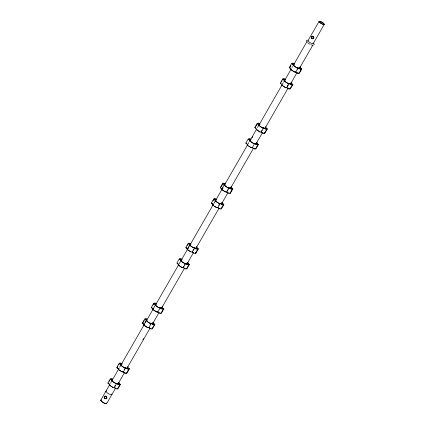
<?xml version="1.0" encoding="UTF-8"?>
<svg xmlns="http://www.w3.org/2000/svg" width="425" height="425" viewBox="0 0 425 425"><rect width="100%" height="100%" fill="white"/><g stroke="black" fill="none" stroke-linecap="round" stroke-linejoin="round"><path stroke-width="0.64" d="M313.002 36.348L312.943 37.342L313.592 38.176M313.167 36.3L313.087 37.304L313.735 38.138M313.602 38.234L313.687 37.23L313.034 36.396L312.131 36.199L311.286 37.304L311.727 38.675L312.901 38.803L313.772 38.186L313.831 37.193L313.177 36.359L312.274 36.162L311.567 36.731L311.344 37.772L311.87 38.638M118.166 369.229L122.108 372.056L122.979 371.965L125.253 373.288L126.438 373.304L128.924 368.985L129.365 368.879L127.558 367.365L128.058 366.972L127.654 366.621M147.045 319.016C142.157 317.783 147.698 320.354 146.104 320.647L143.661 325.019L147.05 327.362L148.777 327.686L150.779 328.902L151.964 328.918L154.445 324.599L154.886 324.493L153.085 322.973L153.579 322.586L153.175 322.235M146.104 320.647L150.046 323.467L151.194 323.483L153.191 324.705L154.445 324.599M190.501 243.44C185.613 242.202 191.16 244.773 189.566 245.066L187.122 249.443L190.512 251.786L192.238 252.105L194.236 253.327L195.42 253.337L197.901 249.018L198.347 248.917L196.462 247.244M189.566 245.066L193.508 247.892L194.65 247.908L196.653 249.124L197.901 249.018M224.995 183.457C220.107 182.224 225.648 184.795 224.055 185.087L221.611 189.46L225 191.803L226.727 192.127L228.73 193.343L229.914 193.359L232.395 189.04L232.836 188.934L231.035 187.414L231.529 187.027L231.126 186.676M224.055 185.087L227.997 187.908L229.144 187.924L231.142 189.146L232.395 189.04M106.234 396.201L106.287 397.518L106.792 398.023M117.943 366.223L116.832 367.689L118.713 369.166M122.272 363.949L120.519 362.998L119.244 363.301L116.832 367.498M151.831 307.291L151.321 307.705L153.005 308.879L153.207 309.188L152.628 309.421L153.032 309.772L156.602 312.072L157.468 311.982L160.167 313.4L160.932 313.321L163.413 309.002L163.853 308.895L162.053 307.381L162.547 306.988L162.143 306.643M156.761 303.965L155.008 303.014L153.738 303.317L151.321 307.514M186.32 247.308C184.7 247.727 188.843 250.474 188.525 247.477M211.847 202.922L211.337 203.336L213.143 204.664M212.983 200.945L214.258 198.725L216.028 199.054M220.814 187.324C219.194 187.744 223.337 190.49 223.013 187.494M259.484 123.478L258.485 123.069L257.21 123.372L254.793 127.569L256.477 128.934M282.572 79.927L283.241 78.758L285.01 79.087M126.06 372.884L125.226 373.081L123.755 372.146M109.655 384.822L109.172 385.002L113.14 387.648L114.012 387.563L116.285 388.886L117.47 388.896L117.98 388.673L120.397 384.476L118.591 382.957L119.09 382.569L118.687 382.218M120.397 384.476L119.122 384.779L116.7 383.467L115.956 383.525C114.426 383.334 107.212 377.071 112.551 378.999M126.438 373.304L126.948 373.076L129.365 368.879M128.924 368.985L127.67 369.091L125.667 367.875L124.923 367.928C121.375 366.632 121.422 365.102 119.244 363.301M151.964 328.918L152.474 328.69L154.886 324.493M160.932 313.321L161.442 313.098L163.853 308.895M163.413 309.002L162.159 309.108L160.161 307.891L159.412 307.944C155.863 306.653 155.911 305.123 153.738 303.317M182.282 259.579L180.535 258.628L179.26 258.931L176.848 263.128L178.649 264.648L178.155 265.035L178.553 265.386L182.123 267.686L182.994 267.596L185.688 269.009L186.963 268.706L189.38 264.509L187.574 262.995L188.073 262.602L187.669 262.252M189.38 264.509L188.105 264.812L185.683 263.505L184.939 263.558C181.39 262.262 181.438 260.732 179.26 258.931M195.42 253.337L195.93 253.114L198.347 248.917M213.127 204.877L212.643 205.052L216.617 207.703L217.483 207.613L219.762 208.941L220.947 208.951L221.457 208.728L223.869 204.526L222.062 203.012L222.562 202.619L222.158 202.273M223.869 204.526L222.174 204.738L220.177 203.522L218.45 203.198L215.061 200.855L215.634 200.616L213.754 199.139L214.195 198.842M229.914 193.359L230.424 193.131L232.836 188.934M255.053 148.548L254.692 148.638M247.621 144.893L247.137 145.074L251.106 147.719L251.977 147.634L254.251 148.957L255.436 148.968L255.946 148.745L258.363 144.548L256.557 143.028L257.051 142.641L256.652 142.29M258.363 144.548L257.088 144.851L254.665 143.538L253.922 143.597C252.392 143.406 245.177 137.142 250.516 139.071M256.588 129.296L256.105 129.476L260.073 132.127L260.945 132.037L263.218 133.36L264.403 133.376L264.913 133.147L267.33 128.95L265.524 127.436L266.018 127.043L265.62 126.692M289.547 88.57L288.713 88.767L286.211 87.369M267.33 128.95L266.055 129.253L263.633 127.946L262.889 127.999C259.34 126.703 259.388 125.173 257.21 123.372M282.11 84.91L281.626 85.09L285.6 87.741L286.466 87.651L288.745 88.974L289.93 88.99L290.44 88.761L292.852 84.564L291.045 83.045L291.545 82.657L291.141 82.307M292.852 84.564L291.157 84.777L289.159 83.555L287.433 83.236L284.038 80.893L284.617 80.654L282.737 79.177L283.178 78.88M291.077 69.317L290.594 69.493L294.567 72.144L295.433 72.053L297.712 73.376L298.897 73.392L299.407 73.169L301.819 68.967L300.013 67.453L300.512 67.06L300.108 66.709M301.819 68.967L300.544 69.27L298.127 67.963L297.378 68.016C295.263 67.756 288.288 60.621 294.727 64.037M109.544 384.455L107.865 383.095L110.277 378.893M143.692 324.843L144.24 324.78L142.354 323.112L144.771 318.915M185.815 247.536L188.227 243.334M211.337 203.145L213.748 198.948M220.304 187.553L222.716 183.356M247.509 144.527L245.825 143.167L248.242 138.964M282.003 84.543L280.319 83.183L282.731 78.986M291.093 69.105L289.287 67.586L291.699 63.389M109.278 381.294L109.878 380.242M118.851 364.65L119.754 363.072M144.303 320.381L142.795 323.005L142.354 323.112M153.037 305.192L154.243 303.094M187.462 245.331L188.068 244.279M221.048 186.92L222.626 184.179M255.908 126.294L256.514 125.248M256.748 124.838L257.72 123.144M281.366 82.03L281.966 80.978M290.934 65.381L289.728 67.485L289.287 67.586M306.356 40.991L306.983 40.067M109.666 384.609L110.272 383.562M110.872 382.511L112.083 380.412L112.545 380.593C111.552 381.368 114.431 382.431 115.494 383.217L116.811 383.334L118.671 384.476L119.946 384.173L118.448 383.143M118.633 369.017L119.239 367.965M119.839 366.913L144.224 324.599M145.366 322.527L145.966 321.481M153.425 308.507L155.539 304.831L156.007 305.017C155.008 305.793 157.887 306.855 158.955 307.636L160.273 307.753L162.132 308.901L163.407 308.598L161.728 307.381M178.952 264.122L181.066 260.445L181.528 260.626C180.535 261.407 183.414 262.469 184.477 263.25L185.794 263.367L187.653 264.515L188.928 264.212L187.25 262.995M189.125 246.426L190.033 244.853L190.496 245.034C189.502 245.809 192.382 246.872 193.444 247.658L194.762 247.775L196.621 248.917L197.896 248.614L196.074 247.217L196.541 247.398M213.743 203.612L215.555 200.467L216.022 200.648C215.023 201.423 217.903 202.486 218.971 203.272L220.288 203.384L222.148 204.531L223.423 204.228L221.6 202.831L222.062 203.012M248.237 143.634L248.837 142.582M249.443 141.53L250.049 140.484L250.511 140.664C249.518 141.44 252.397 142.502 253.459 143.289L254.777 143.406L256.636 144.548L257.911 144.245L256.233 143.034M257.507 127.511L259.016 124.886L259.478 125.067C258.485 125.848 261.364 126.905 262.427 127.691L263.744 127.808L265.604 128.956L266.879 128.653L265.2 127.436M282.423 84.177L283.332 82.599M283.932 81.552L284.538 80.5L285.005 80.681C284.006 81.457 286.886 82.519 287.953 83.305L289.271 83.422L291.13 84.564L292.405 84.262L290.727 83.05M291.996 67.527L292.602 66.481M100.688 400.308L109.501 384.981M112.147 380.38L118.426 369.458M146.535 320.578L153.149 309.076M155.465 305.049L178.612 264.796M180.928 260.769L187.542 249.268M189.853 245.241L212.999 204.988M215.645 200.387L221.93 189.465M224.575 184.864L247.722 144.606M250.038 140.585L256.652 129.083M258.963 125.056L282.11 84.803M284.426 80.777L291.04 69.275M293.356 65.248L306.914 41.671M252.067 137.907L252.726 136.754M284.399 81.733L285.005 80.681L283.183 79.284L284.458 78.981L285.563 79.682M307.976 40.672L319.016 21.478M114.692 386.362L115.297 385.31M124.265 369.713L125.168 368.14M150.392 324.28L150.992 323.228L153.165 324.493L154.44 324.19L152.761 322.979M183.674 266.395L183.271 267.702L185.683 263.505L185.486 263.245M184.583 264.823L185.183 263.771M192.945 250.277L193.55 249.225M218.769 205.365L219.374 204.313M227.136 190.82L227.736 189.768M228.342 188.721L228.942 187.669L231.115 188.934L232.39 188.631L230.568 187.234L231.035 187.414M261.322 131.362L261.928 130.31M262.831 128.738L263.436 127.686L263.633 127.946L261.221 132.143L261.019 131.888M287.151 86.45L288.054 84.873M297.022 69.28L297.627 68.228M295.71 72.16L298.127 67.963L297.314 67.485L296.592 67.591L293.601 65.599L294.1 65.259L292.15 63.686L293.425 63.383L294.53 64.085M142.949 339.665L143.607 338.518M313.273 43.462L324.312 24.267M106.733 403.49L115.547 388.168M117.688 384.535L124.477 372.64M126.788 368.618L149.935 328.36M152.251 324.339L158.865 312.837M161.181 308.81L184.328 268.558M186.644 264.531L193.587 252.455M195.569 249.002L218.716 208.749M221.361 204.149L227.975 192.647M230.292 188.62L253.438 148.367M255.754 144.346L262.368 132.844M264.679 128.817L288.161 87.986M290.142 84.623L297.086 72.463M299.402 68.436L312.63 45.432M117.47 388.896L119.951 384.577M186.453 268.935L188.934 264.616M220.947 208.951L223.428 204.632M255.436 148.968L257.917 144.649M264.403 133.376L266.884 129.057M289.93 88.99L292.411 84.671M298.897 73.392L301.378 69.073M313.581 45.263L314.203 44.343L314.006 43.844M104.89 396.217L104.242 397.348L104.369 398.034L105.458 398.756M285.749 87.295L285.207 87.385L283.316 86.126M122.262 371.615L121.72 371.705M105.99 398.639L106.638 397.508L106.441 396.838L105.352 396.116M312.757 38.84L313.161 38.542M290.179 67.782L289.733 67.888L290.891 68.675M298.515 72.973L298.956 72.866M280.319 83.183L280.76 83.077M254.793 127.569L255.239 127.463M255.685 127.766L255.244 127.872L255.42 128.068M264.021 132.956L264.467 132.85M245.825 143.167L246.272 143.06M212.229 203.341L211.783 203.447L213.286 204.478M160.183 312.986L159.354 312.943M107.865 383.095L108.306 382.989M108.752 383.286L108.311 383.392L109.469 384.179M291.539 69.62L291.088 69.626L294.174 71.793L295.513 71.905M282.572 85.218L282.221 85.393M257.045 129.604L256.594 129.609L260.015 131.893M248.078 145.201L247.727 145.377M221.643 189.284L222.094 189.279M213.589 205.185L213.238 205.36M196.552 247.185L197.041 247.01L196.637 246.659M187.149 249.268L187.606 249.262M118.145 382.442L118.495 382.261M117.337 367.274L117.64 367.306M216.952 207.246L218.625 208.032M225.521 191.872L222.206 189.762M216.553 207.469L214.71 206.385M182.065 267.452L180.221 266.369M156.543 311.838L153.122 309.554M254.224 148.75L252.365 147.602L250.718 147.369L248.822 146.104M182.739 267.32L183.77 267.777M157.218 311.706L158.61 312.402M127.234 367.365L128.913 368.581L127.643 368.884L125.779 367.737L124.132 367.503L121.146 365.511L121.646 365.165L119.696 363.598L120.966 363.295L122.076 363.997M122.724 371.684L123.367 371.933M293.505 64.903L293.973 65.089M224.522 184.87L224.99 185.05C223.991 185.826 226.87 186.888 227.938 187.675L228.331 187.452L229.144 187.924L226.727 192.127L226.53 191.866L228.337 192.977M187.106 262.815L187.574 262.995M161.585 307.201L162.053 307.381M146.572 320.429L147.039 320.609C146.041 321.39 148.92 322.447 149.988 323.234L150.381 323.011L151.194 323.483L148.777 327.686L148.58 327.425L149.276 327.755M152.617 322.793L153.085 322.973M121.051 364.815L121.513 364.995M127.091 367.179L127.558 367.365M297.925 67.703L300.098 68.972L301.373 68.669L299.694 67.453M297.681 73.169L295.821 72.027M263.192 133.153L261.332 132.005M219.369 208.574L219.73 208.728M181.342 259.085L179.706 259.229L181.528 260.626M185.242 268.712L184.137 268.016M146.853 319.069L145.217 319.212L147.039 320.609M150.748 328.695L149.643 327.994M112.359 379.047L110.728 379.196L112.545 380.593M116.259 388.678L114.091 387.409L114.288 387.669L116.7 383.467L116.503 383.212M120.684 371.009L118.628 369.538M247.435 144.25L246.277 143.464M220.931 188.052L221.908 188.642M118.437 368.587L117.279 367.8M187.712 249.746L189.189 250.771M189.667 251.048L190.703 251.738M179.839 266.071L178.643 265.168M147.241 327.314L144.155 325.152M112.752 387.297L109.661 385.135M187.76 248.864L186.262 247.833M178.792 264.456L177.294 263.431M153.271 308.848L151.773 307.817M144.303 324.44L142.805 323.409M260.036 124.068L258.931 123.367L257.656 123.67L259.478 125.067M251.069 139.66L249.964 138.964L248.689 139.267L250.511 140.664M225.548 184.046L224.442 183.35L223.167 183.653L224.99 185.05M216.58 199.644L215.475 198.948L214.2 199.251L216.022 200.648M191.059 244.03L189.948 243.334L188.679 243.637L190.496 245.034M193.848 252.96L192.042 251.85L192.238 252.105L194.65 247.908L194.453 247.653M156.565 304.013L155.46 303.312L154.185 303.615L156.007 305.017M229.999 192.589L230.424 193.131M221.032 208.181L221.457 208.728M195.505 252.567L195.93 253.114M152.049 328.148L152.474 328.69M106.935 397.981L106.239 396.812M288.957 83.3L289.159 83.555L286.742 87.757L286.546 87.497M254.469 143.283L254.665 143.538L252.253 147.735L252.052 147.48M219.975 203.267L220.177 203.522L217.759 207.719L217.563 207.464M159.965 307.636L160.161 307.891L157.744 312.088L157.548 311.833M125.471 367.614L125.667 367.875L123.255 372.072L123.059 371.817M111.674 393.991A3.453 0.866 29.9 0 1 108.896 393.895L107.738 393.21A3.453 0.866 29.9 0 1 106.739 391.074M105.591 403.5A3.023 0.754 29.9 0 1 102.707 402.167A3.023 0.754 29.9 0 1 101.065 400.504M106.5 402.99A3.453 0.866 29.9 0 1 105.235 403.553A3.453 0.866 29.9 0 1 101.32 401.237A3.453 0.866 29.9 0 1 101.57 400.068M312.731 45.119A3.453 0.866 29.9 0 1 311.105 44.79M309.947 44.258A3.453 0.866 29.9 0 1 307.806 42.84M307.147 42.176A3.453 0.866 29.9 0 1 307.137 41.416M313.066 43.021A3.023 0.754 29.9 0 1 310.638 42.936L309.623 42.335A3.023 0.754 29.9 0 1 308.178 40.444M106.781 397.471L106.133 398.597L105.32 398.793L104.64 398.597L104.098 397.386L104.747 396.254L105.496 396.079L106.585 396.801L106.781 397.471M321.672 23.742L320.657 23.141A3.023 0.754 29.9 0 1 319.212 21.25A3.023 0.754 29.9 0 1 322.665 22.605L323.526 23.242A3.023 0.754 29.9 0 1 324.11 24.491A3.023 0.754 29.9 0 1 321.672 23.742M319.866 22.376A2.592 0.648 29.9 0 0 323.765 24.262A2.592 0.648 29.9 0 0 321.358 21.978A2.592 0.648 29.9 0 0 319.866 22.376"/></g></svg>
